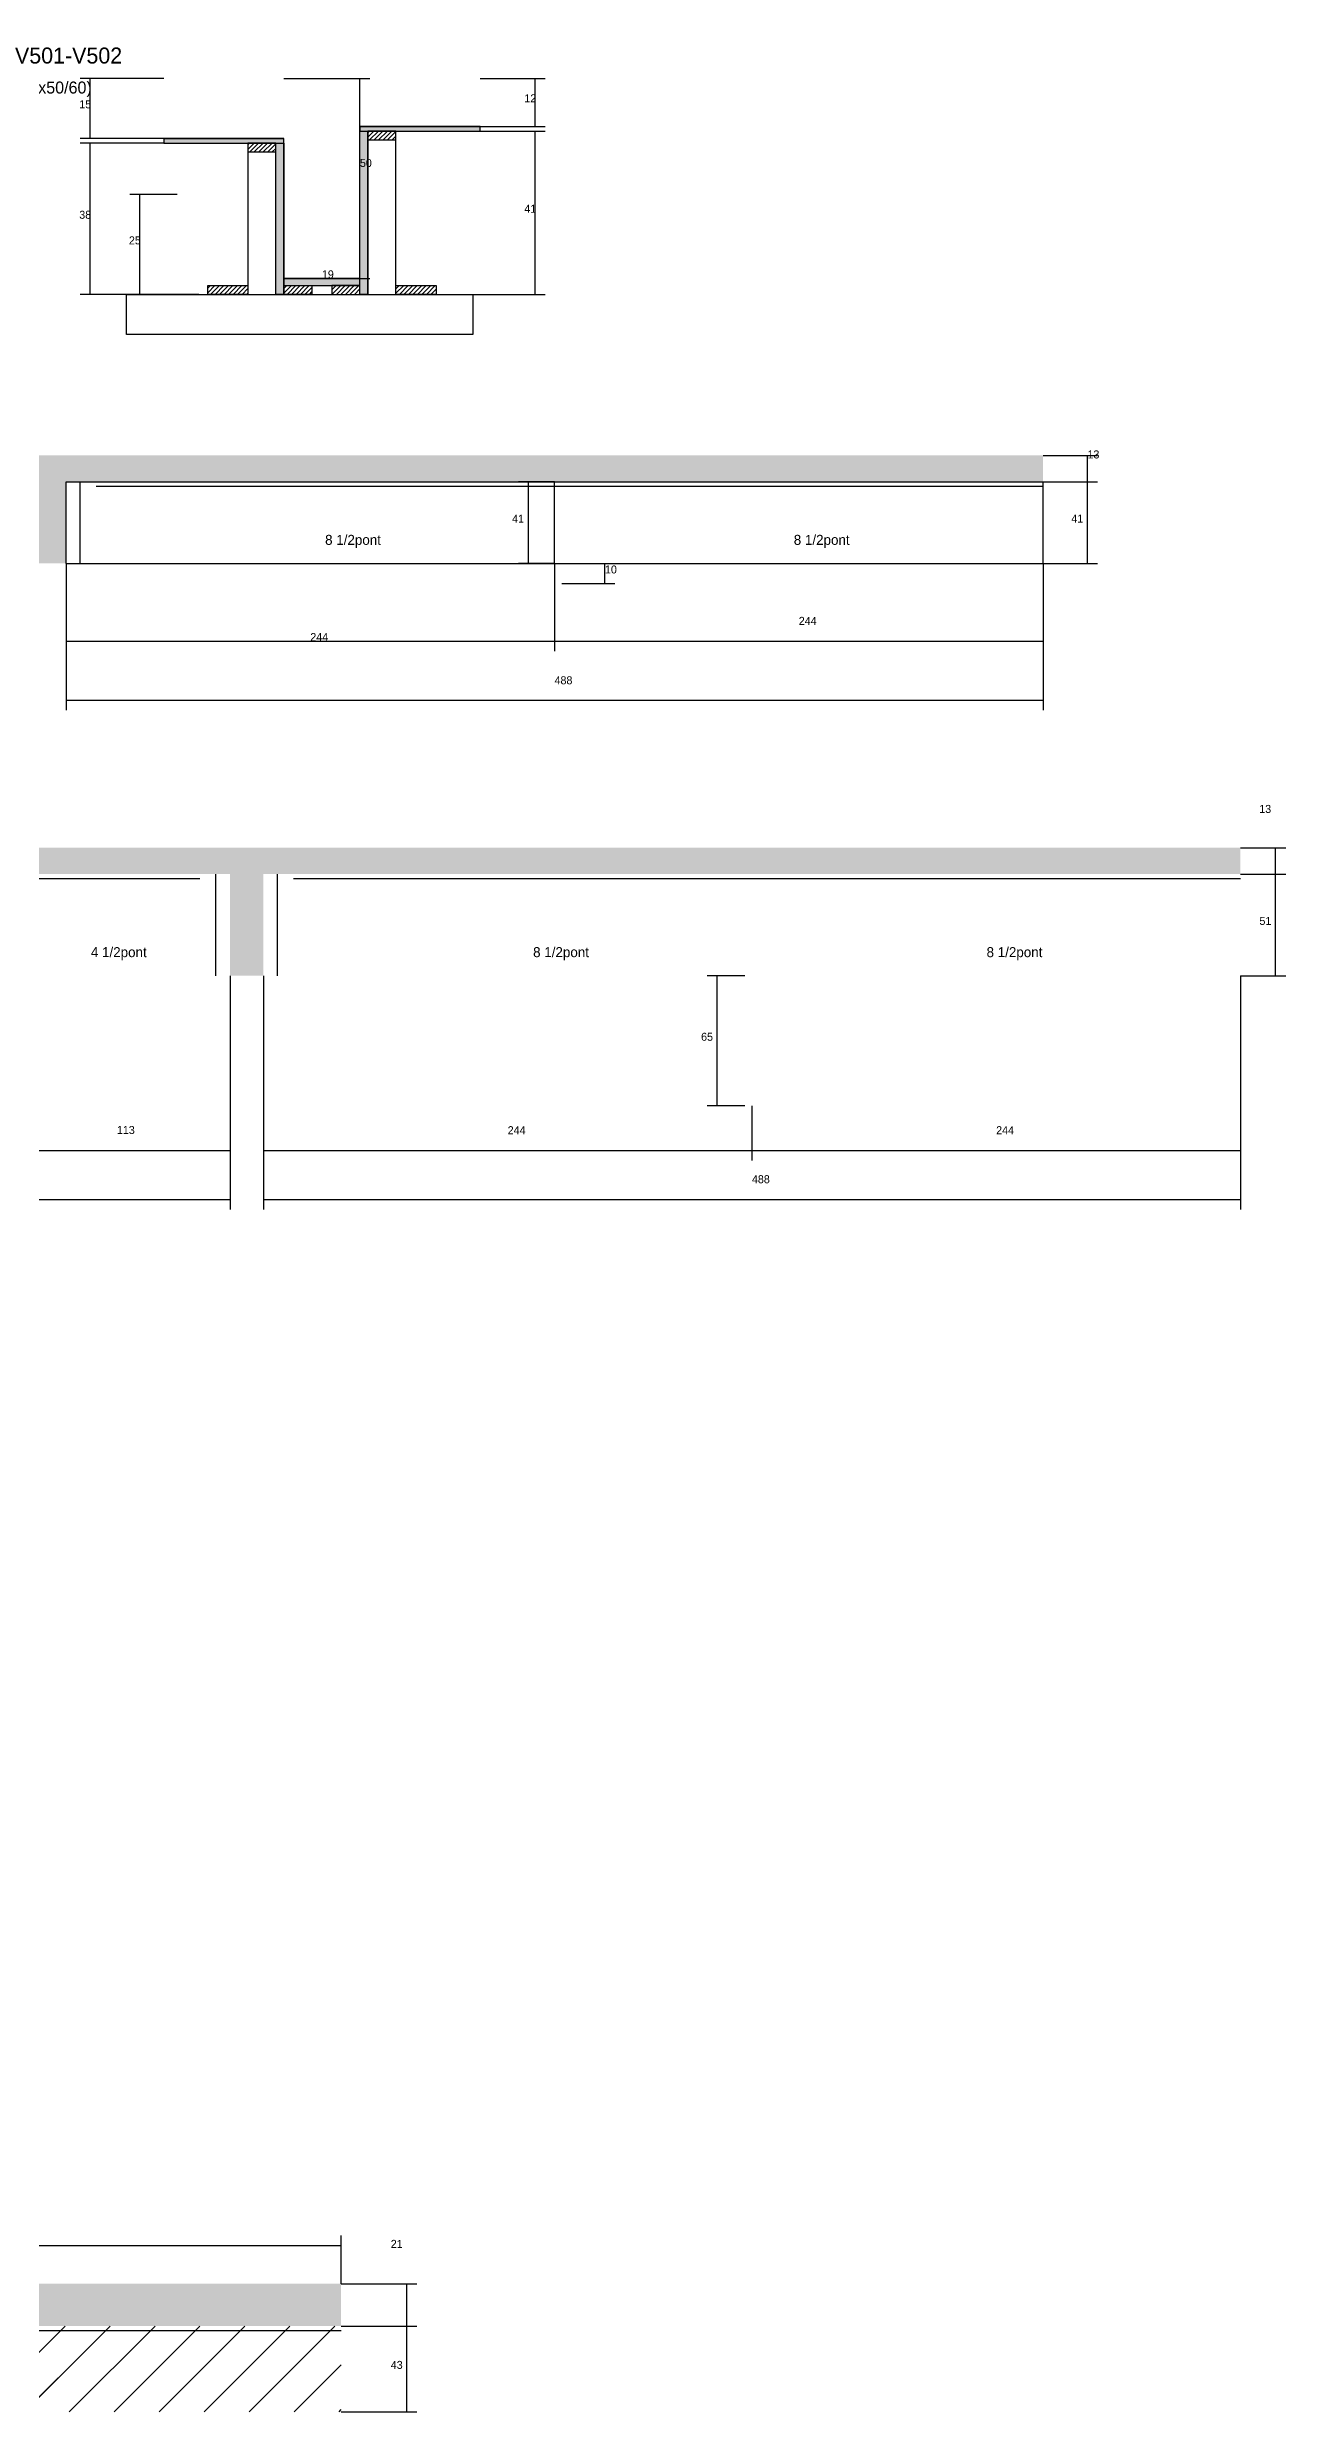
# Model space of a CAD drawing. Header units: metres. Extents: x -20863 to -15632, y 9308 to 10636.
# Drawn here: x -19075 to -18457, y 9381 to 10563 of the extents above; entities that cross this region are included whole.
import ezdxf

# ---------------------------------------------------------------- set-up
doc = ezdxf.new("R2010")
doc.units = ezdxf.units.M
for name, color, linetype in [('COTA', 4, 'Continuous'), ('Cota Seção (2x)', 4, 'Continuous'), ('Hachura', 253, 'Continuous'), ('Madeira', 126, 'Continuous'), ('NOMENCLATURA', 7, 'Continuous'), ('Painéis', 200, 'Continuous'), ('SARR_2.2x7', 40, 'Continuous'), ('Texto Seção', 7, 'Continuous')]:
    doc.layers.add(name, color=color, linetype=linetype)

msp = doc.modelspace()

# ---------------------------------------------------------------- hatches: boundary and pattern name
at = {"layer": 'COTA'}
h = msp.add_hatch(dxfattribs=at)
h.set_pattern_fill('AR-CONC', scale=0.03)
h.paths.add_polyline_path([(-19084.6, 10345.4), (-19084.6, 10304.6), (-19065.9, 10304.6), (-19065.9, 10345.4), (-18577.9, 10345.4), (-18577.9, 10358.6), (-19787.8, 10358.6), (-19787.8, 10345.4), (-19562.9, 10345.4), (-19562.9, 10304.6), (-19543.6, 10304.6), (-19543.6, 10345.4)])
h = msp.add_hatch(dxfattribs=at)
h.set_pattern_fill('AR-CONC', scale=0.03)
h.paths.add_polyline_path([(-19219, 10098.5), (-19219, 10149.3), (-18984, 10149.3), (-18984, 10098.5), (-18967.3, 10098.5), (-18967.3, 10149.3), (-18479.3, 10149.3), (-18479.3, 10162.5), (-19241.5, 10162.5), (-19241.5, 10110.5), (-19787.8, 10110.5), (-19787.8, 10097.3), (-19565.9, 10097.3), (-19565.9, 10056.5), (-19550.9, 10056.5), (-19550.9, 10094.3), (-19241.5, 10094.3), (-19241.5, 10056.5), (-19219, 10056.5)])
h = msp.add_hatch(dxfattribs=at)
h.set_pattern_fill('AR-CONC', scale=0.03)
h.paths.add_polyline_path([(-19357.7, 9444.7), (-19447.7, 9444.7), (-19639.8, 9444.7), (-19657.6, 9444.7), (-19657.6, 9423.5), (-19639.7, 9423.5), (-19447.6, 9423.5), (-19357.6, 9423.5), (-18928.5, 9423.5), (-18928.5, 9444.7)])
at = {"layer": 'Hachura'}
h = msp.add_hatch(color=8, dxfattribs=at)
h.dxf.hatch_style = 1
h.paths.add_polyline_path([(-18859.1, 10520.7), (-18859.1, 10523.1), (-18859.1, 10523.1), (-18919.1, 10523.1), (-18919.1, 10523.1), (-18919.1, 10520.7), (-18919.1, 10520.7), (-18859.1, 10520.7)])
h = msp.add_hatch(color=8, dxfattribs=at)
h.dxf.hatch_style = 1
h.paths.add_polyline_path([(-18919.1, 10520.7), (-18915.1, 10520.7), (-18915.1, 10520.7), (-18915.1, 10439.1), (-18915.1, 10439.1), (-18919.1, 10439.1), (-18919.1, 10439.1), (-18919.1, 10520.7)])
h = msp.add_hatch(dxfattribs=at)
h.set_pattern_fill('ANSI31', scale=0.5)
h.paths.add_polyline_path([(-18901.1, 10516.3), (-18901.1, 10520.7), (-18901.1, 10520.7), (-18915.1, 10520.7), (-18915.1, 10520.7), (-18915.1, 10516.3), (-18915.1, 10516.3), (-18901.1, 10516.3)])
h = msp.add_hatch(color=8, dxfattribs=at)
h.dxf.hatch_style = 1
h.paths.add_polyline_path([(-18957.1, 10514.7), (-18957.1, 10517.1), (-18957.1, 10517.1), (-19017.1, 10517.1), (-19017.1, 10517.1), (-19017.1, 10514.7), (-19017.1, 10514.7), (-18957.1, 10514.7)])
h = msp.add_hatch(dxfattribs=at)
h.set_pattern_fill('ANSI31', scale=0.5)
h.paths.add_polyline_path([(-18961.1, 10510.3), (-18961.1, 10514.7), (-18961.1, 10514.7), (-18975.1, 10514.7), (-18975.1, 10514.7), (-18975.1, 10510.3), (-18975.1, 10510.3), (-18961.1, 10510.3)])
h = msp.add_hatch(color=8, dxfattribs=at)
h.dxf.hatch_style = 1
h.paths.add_polyline_path([(-18961.1, 10514.7), (-18957.1, 10514.7), (-18957.1, 10514.7), (-18957.1, 10439.1), (-18957.1, 10439.1), (-18961.1, 10439.1), (-18961.1, 10439.1), (-18961.1, 10514.7)])
h = msp.add_hatch(dxfattribs=at)
h.set_pattern_fill('ANSI31', scale=0.5)
h.paths.add_polyline_path([(-18995.1, 10439.1), (-18995.1, 10443.5), (-18995.1, 10443.5), (-18975.1, 10443.5), (-18975.1, 10443.5), (-18975.1, 10439.1), (-18975.1, 10439.1), (-18995.1, 10439.1)])
h = msp.add_hatch(color=8, dxfattribs=at)
h.dxf.hatch_style = 1
h.paths.add_polyline_path([(-18919.1, 10443.5), (-18919.1, 10447.1), (-18919.1, 10447.1), (-18957.1, 10447.1), (-18957.1, 10447.1), (-18957.1, 10443.5), (-18957.1, 10443.5), (-18919.1, 10443.5)])
h = msp.add_hatch(dxfattribs=at)
h.set_pattern_fill('ANSI31', scale=0.5)
h.paths.add_polyline_path([(-18957.1, 10439.1), (-18957.1, 10443.5), (-18957.1, 10443.5), (-18943.1, 10443.5), (-18943.1, 10443.5), (-18943.1, 10439.1), (-18943.1, 10439.1), (-18957.1, 10439.1)])
h = msp.add_hatch(dxfattribs=at)
h.set_pattern_fill('ANSI31', scale=0.5)
h.paths.add_polyline_path([(-18919.1, 10439.1), (-18919.1, 10443.5), (-18919.1, 10443.5), (-18933.1, 10443.5), (-18933.1, 10443.5), (-18933.1, 10439.1), (-18933.1, 10439.1), (-18919.1, 10439.1)])
h = msp.add_hatch(dxfattribs=at)
h.set_pattern_fill('ANSI31', scale=0.5)
h.paths.add_polyline_path([(-18901.1, 10439.1), (-18901.1, 10443.5), (-18901.1, 10443.5), (-18881.1, 10443.5), (-18881.1, 10443.5), (-18881.1, 10439.1), (-18881.1, 10439.1), (-18901.1, 10439.1)])
h = msp.add_hatch(dxfattribs=at)
h.set_pattern_fill('ANSI31', scale=5)
h.paths.add_polyline_path([(-18928.5, 9423.5), (-19172.5, 9423.5), (-19172.5, 9380.7), (-18928.5, 9380.7)])
h = msp.add_hatch(dxfattribs=at)
h.set_pattern_fill('ANSI31', scale=5)
h.paths.add_polyline_path([(-19086.5, 9381.6), (-19018.9, 9381.6), (-19018.9, 9381.6), (-19013.4, 9397.6), (-19013.4, 9397.6), (-19081, 9397.6), (-19081, 9397.6), (-19086.5, 9381.6)])

# ---------------------------------------------------------------- linework, layer by layer
at = {"layer": 'COTA'}
for p, q in [((-19017.1, 10547.1), (-19058.8, 10547.1)), ((-19053.8, 10517.1), (-19053.8, 10547.1)), ((-18859.1, 10547.1), (-18826.5, 10547.1)), ((-18831.5, 10523.1), (-18831.5, 10547.1)), ((-18901.1, 10520.7), (-18826.5, 10520.7)), ((-18859.1, 10523.1), (-18826.5, 10523.1)), ((-18831.5, 10439.1), (-18831.5, 10520.7)), ((-19017.1, 10517.1), (-19058.8, 10517.1)), ((-19017.1, 10514.7), (-19058.8, 10514.7)), ((-19053.8, 10439.1), (-19053.8, 10514.7)), ((-19010.4, 10489.1), (-19034, 10489.1)), ((-19029, 10439.1), (-19029, 10489.1)), ((-18999.5, 10439.1), (-19058.8, 10439.1)), ((-19010.4, 10439.1), (-19034, 10439.1)), ((-18901.1, 10439.1), (-18826.5, 10439.1)), ((-18577.9, 10358.6), (-18550.7, 10358.6)), ((-18555.7, 10345.4), (-18555.7, 10358.6)), ((-18821.9, 10345.4), (-18839.9, 10345.4)), ((-18834.9, 10304.6), (-18834.9, 10345.4)), ((-18577.9, 10345.4), (-18550.7, 10345.4)), ((-18577.9, 10345.4), (-18550.7, 10345.4)), ((-18555.7, 10304.6), (-18555.7, 10345.4)), ((-19065.9, 10304.6), (-19065.9, 10260.8)), ((-19065.9, 10304.6), (-19065.9, 10231.2)), ((-18821.9, 10304.6), (-18839.9, 10304.6)), ((-18821.9, 10304.6), (-18821.9, 10260.8)), ((-18821.9, 10304.6), (-18821.9, 10260.8)), ((-18818.3, 10304.6), (-18791.7, 10304.6)), ((-18818.3, 10294.6), (-18791.7, 10294.6)), ((-18796.7, 10294.6), (-18796.7, 10304.6)), ((-18577.9, 10304.6), (-18577.9, 10260.8)), ((-18577.9, 10304.6), (-18577.9, 10231.2)), ((-18577.9, 10304.6), (-18550.7, 10304.6)), ((-19065.9, 10265.8), (-18821.9, 10265.8)), ((-18821.9, 10265.8), (-18577.9, 10265.8)), ((-19065.9, 10236.2), (-18577.9, 10236.2)), ((-18479.3, 10162.5), (-18456.7, 10162.5)), ((-18461.7, 10149.3), (-18461.7, 10162.5)), ((-18479.3, 10149.3), (-18456.7, 10149.3)), ((-18479.3, 10149.3), (-18456.7, 10149.3)), ((-18461.7, 10098.5), (-18461.7, 10149.3)), ((-18984, 10098.5), (-18984, 10006.2)), ((-18984, 10098.5), (-18984, 9981.7)), ((-18967.3, 10098.5), (-18967.3, 10006.2)), ((-18967.3, 10098.5), (-18967.3, 9981.7)), ((-18726.8, 10098.5), (-18745.6, 10098.5)), ((-18740.6, 10033.5), (-18740.6, 10098.5)), ((-18479.3, 10098.5), (-18479.3, 9981.7)), ((-18479.3, 10098.5), (-18456.7, 10098.5)), ((-18726.8, 10033.5), (-18745.6, 10033.5)), ((-18723.3, 10033.5), (-18723.3, 10006.2)), ((-18723.3, 10033.5), (-18723.3, 10006.2)), ((-18479.3, 10033.5), (-18479.3, 10006.2)), ((-19097, 10011.2), (-18984, 10011.2)), ((-18967.3, 10011.2), (-18723.3, 10011.2)), ((-18723.3, 10011.2), (-18479.3, 10011.2)), ((-19219, 9986.7), (-18984, 9986.7)), ((-18967.3, 9986.7), (-18479.3, 9986.7)), ((-18928.5, 9444.7), (-18928.5, 9468.8)), ((-19657.6, 9463.8), (-18928.5, 9463.8)), ((-18928.5, 9444.7), (-18890.6, 9444.7)), ((-18895.6, 9423.5), (-18895.6, 9444.7)), ((-18928.5, 9423.5), (-18890.6, 9423.5)), ((-18928.5, 9423.5), (-18890.6, 9423.5)), ((-18895.6, 9380.7), (-18895.6, 9423.5)), ((-18928.5, 9380.7), (-18890.6, 9380.7))]:
    msp.add_line(p, q, dxfattribs=at)
at = {"layer": 'Cota Seção (2x)'}
for p, q in [((-18957.1, 10547.1), (-18914.1, 10547.1)), ((-18919.1, 10447.1), (-18919.1, 10547.1)), ((-18957.1, 10439.1), (-18957.1, 10452.1)), ((-18919.1, 10439.1), (-18919.1, 10452.1)), ((-18957.1, 10447.1), (-18914.1, 10447.1)), ((-18957.1, 10447.1), (-18919.1, 10447.1))]:
    msp.add_line(p, q, dxfattribs=at)
at = {"layer": 'Madeira'}
for points in [[(-18901.1, 10516.3), (-18901.1, 10520.7), (-18915.1, 10520.7), (-18915.1, 10516.3)], [(-18901.1, 10520.7), (-18915.1, 10520.7), (-18915.1, 10439.1), (-18901.1, 10439.1)], [(-18961.1, 10510.3), (-18961.1, 10514.7), (-18975.1, 10514.7), (-18975.1, 10510.3)], [(-18961.1, 10514.7), (-18975.1, 10514.7), (-18975.1, 10439.1), (-18961.1, 10439.1)], [(-18862.7, 10419.1), (-19035.7, 10419.1), (-19035.7, 10439.1), (-18862.7, 10439.1)], [(-18995.1, 10439.1), (-18995.1, 10443.5), (-18975.1, 10443.5), (-18975.1, 10439.1)], [(-18957.1, 10439.1), (-18957.1, 10443.5), (-18943.1, 10443.5), (-18943.1, 10439.1)], [(-18919.1, 10439.1), (-18919.1, 10443.5), (-18933.1, 10443.5), (-18933.1, 10439.1)], [(-18901.1, 10439.1), (-18901.1, 10443.5), (-18881.1, 10443.5), (-18881.1, 10439.1)]]:
    msp.add_lwpolyline(points, close=True, dxfattribs=at)
at = {"layer": 'Painéis'}
for p, q in [((-18919.1, 10523.1), (-18859.1, 10523.1)), ((-18915.1, 10439.1), (-18915.1, 10520.7)), ((-19017.1, 10517.1), (-18957.1, 10517.1)), ((-18957.1, 10439.1), (-18957.1, 10514.7)), ((-18957.1, 10447.1), (-18919.1, 10447.1)), ((-18957.1, 10443.5), (-18957.1, 10447.1)), ((-18919.1, 10443.5), (-18919.1, 10447.1)), ((-19065.9, 10345.4), (-18577.9, 10345.4)), ((-19065.9, 10304.6), (-19065.9, 10345.4)), ((-18821.9, 10304.6), (-18821.9, 10345.4)), ((-18577.9, 10304.6), (-18577.9, 10345.4)), ((-19065.9, 10304.6), (-18577.9, 10304.6))]:
    msp.add_line(p, q, dxfattribs=at)
for points in [[(-18859.1, 10520.7), (-18859.1, 10523.1), (-18919.1, 10523.1), (-18919.1, 10520.7)], [(-18919.1, 10520.7), (-18915.1, 10520.7), (-18915.1, 10439.1), (-18919.1, 10439.1)], [(-18957.1, 10514.7), (-18957.1, 10517.1), (-19017.1, 10517.1), (-19017.1, 10514.7)], [(-18961.1, 10514.7), (-18957.1, 10514.7), (-18957.1, 10439.1), (-18961.1, 10439.1)], [(-18919.1, 10443.5), (-18919.1, 10447.1), (-18957.1, 10447.1), (-18957.1, 10443.5)]]:
    msp.add_lwpolyline(points, close=True, dxfattribs=at)
at = {"layer": 'SARR_2.2x7'}
for p, q in [((-19058.9, 10304.6), (-19058.9, 10345.4)), ((-19050.9, 10343.2), (-18821.9, 10343.2)), ((-18821.9, 10343.2), (-18577.9, 10343.2)), ((-19097, 10147.1), (-18999, 10147.1)), ((-18991, 10098.5), (-18991, 10149.3)), ((-18960.3, 10098.5), (-18960.3, 10149.3)), ((-18952.3, 10147.1), (-18723.3, 10147.1)), ((-18723.3, 10147.1), (-18479.3, 10147.1)), ((-19357.6, 9421.3), (-18928.5, 9421.3))]:
    msp.add_line(p, q, dxfattribs=at)

# ---------------------------------------------------------------- texts
at = {"layer": 'COTA'}
for s, p in [('15', (-19059.3, 10532.1)), ('12', (-18837, 10535.1)), ('41', (-18837, 10479.9)), ('38', (-19059.3, 10476.9)), ('25', (-19034.5, 10464.1)), ('13', (-18555.7, 10357.1)), ('41', (-18843.1, 10325)), ('41', (-18563.8, 10325)), ('10', (-18796.7, 10299.6)), ('244', (-18699.9, 10273.9)), ('244', (-18943.9, 10265.8)), ('488', (-18821.9, 10244.2)), ('13', (-18469.9, 10179.9)), ('51', (-18469.8, 10123.9)), ('65', (-18748.7, 10066)), ('113', (-19040.5, 10019.4)), ('244', (-18845.3, 10019.3)), ('244', (-18601.3, 10019.3)), ('488', (-18723.3, 9994.8)), ('21', (-18903.7, 9462.6)), ('43', (-18903.7, 9402.1))]:
    msp.add_text(s, height=4, dxfattribs=at).set_placement(p)
at = {"layer": 'Cota Seção (2x)'}
for s, p in [('50', (-18919.1, 10502.8)), ('19', (-18938.1, 10447.1))]:
    msp.add_text(s, height=4, dxfattribs=at).set_placement(p)
at = {"layer": 'NOMENCLATURA'}
for s, p in [('8 1/2pont', (-18936.5, 10313.9)), ('8 1/2pont', (-18702.4, 10313.9)), ('4 1/2pont', (-19053.5, 10107.8)), ('8 1/2pont', (-18832.6, 10107.8)), ('8 1/2pont', (-18606.1, 10107.8))]:
    msp.add_text(s, height=5, dxfattribs=at).set_placement(p)
at = {"layer": 'Texto Seção'}
for s, height, p in [('V501-V502', 8, (-19091.4, 10554.5)), ('(19x50/60)', 6, (-19091.4, 10539.5))]:
    msp.add_text(s, height=height, dxfattribs=at).set_placement(p)

doc.saveas('drawing.dxf')
